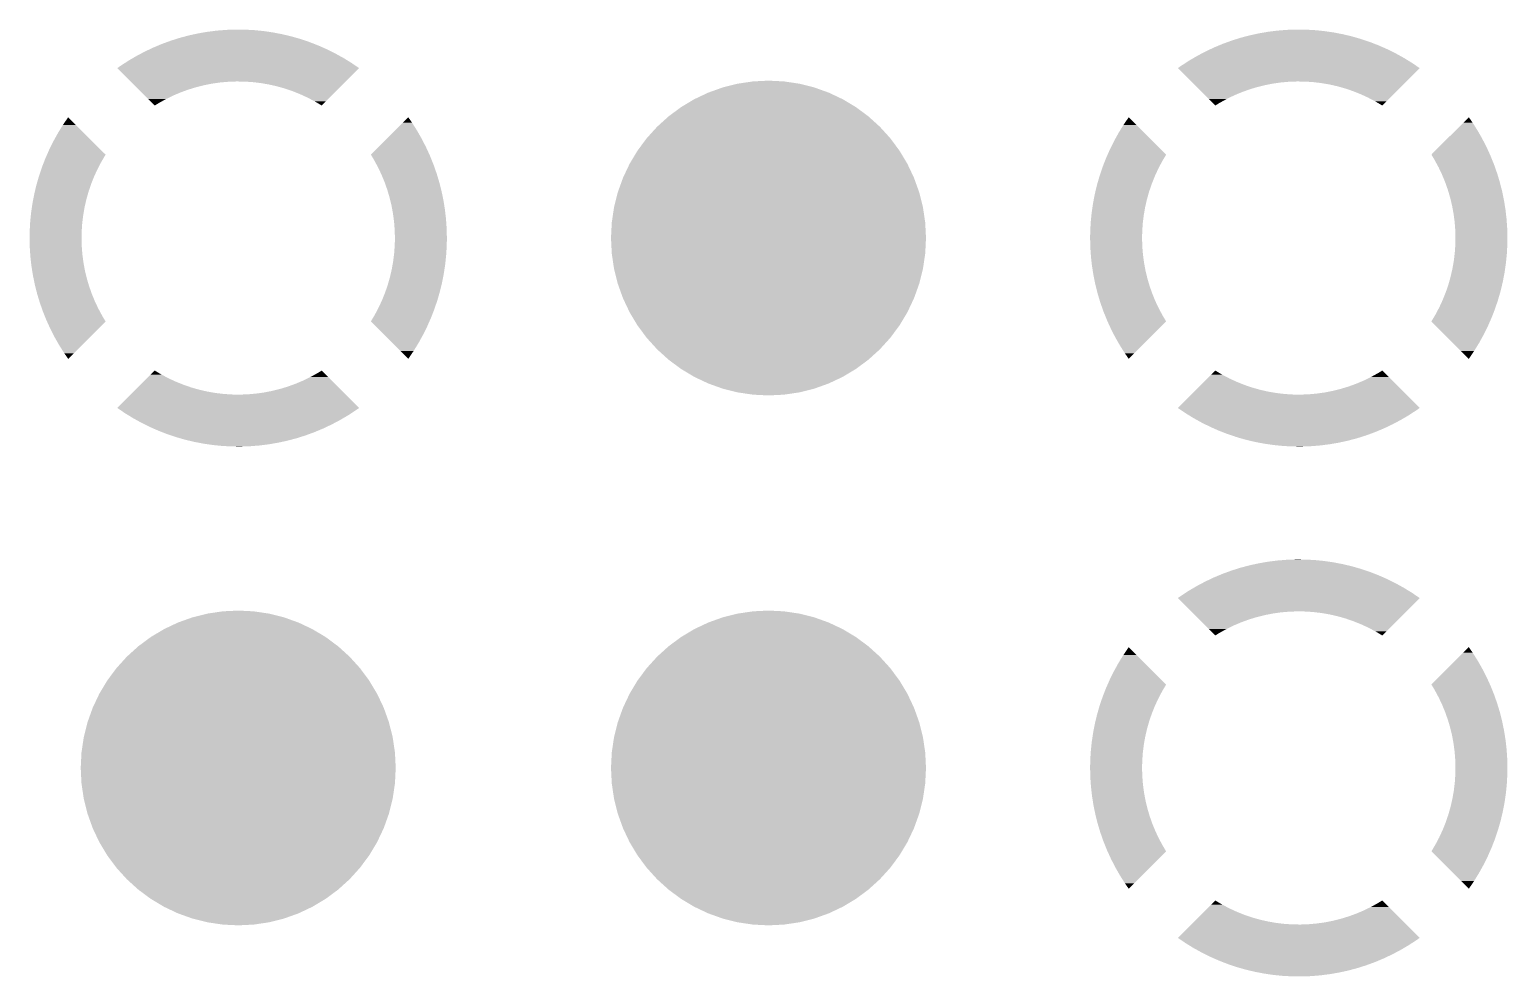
# Model space of a CAD drawing. Extents: x 295 to 953, y 10 to 290.
# Drawn here: x 513.06 to 520.14, y 150.61 to 155.15 of the extents above; entities that cross this region are included whole.
import ezdxf

# ---------------------------------------------------------------- set-up
doc = ezdxf.new("R2010")
doc.units = 0
doc.header["$LTSCALE"] = 5
doc.header["$MEASUREMENT"] = 0
doc.layers.get('0').update_dxf_attribs({"linetype": 'CONTINUOUS', "lineweight": 25})

msp = doc.modelspace()

# ---------------------------------------------------------------- linework, layer by layer
at = {"const_width": 0.7544}
for points in [[(516.2225, 154.1533, 1), (516.9769, 154.1533, 1)], [(513.6825, 151.6133, 1), (514.4369, 151.6133, 1)], [(516.2225, 151.6133, 1), (516.9769, 151.6133, 1)]]:
    msp.add_lwpolyline(points, format="xyb", close=True, dxfattribs=at)
for points in [[(513.737, 155.0993), (513.7627, 155.1074), (514.3816, 155.0993), (514.3575, 155.1074)], [(513.7627, 155.1074), (513.78, 155.1129), (514.3575, 155.1074), (514.3385, 155.1129)], [(513.78, 155.1129), (513.8062, 155.1199), (514.3385, 155.1129), (514.3142, 155.1199)], [(513.8062, 155.1199), (513.8235, 155.1245), (514.3142, 155.1199), (514.2948, 155.1245)], [(513.8235, 155.1245), (513.8502, 155.1303), (514.2948, 155.1245), (514.2703, 155.1303)], [(513.8502, 155.1303), (513.8675, 155.1341), (514.2703, 155.1303), (514.2505, 155.1341)], [(513.8675, 155.1341), (513.8947, 155.1388), (514.2505, 155.1341), (514.2261, 155.1388)], [(513.8947, 155.1388), (513.9119, 155.1418), (514.2261, 155.1388), (514.2057, 155.1418)], [(513.9119, 155.1418), (513.9399, 155.1453), (514.2057, 155.1418), (514.1815, 155.1453)], [(513.9399, 155.1453), (513.9567, 155.1475), (514.1815, 155.1453), (514.1603, 155.1475)], [(513.9567, 155.1475), (513.9858, 155.1498), (514.1603, 155.1475), (514.1367, 155.1498)], [(513.9858, 155.1498), (514.0016, 155.1511), (514.1367, 155.1498), (514.1133, 155.1511)], [(514.0016, 155.1511), (514.0347, 155.1523), (514.1133, 155.1511), (514.0917, 155.1523)], [(514.0347, 155.1523), (514.0466, 155.1527), (514.0917, 155.1523), (514.0466, 155.1527)], [(518.817, 155.0993), (518.8427, 155.1074), (519.4616, 155.0993), (519.4375, 155.1074)], [(518.8427, 155.1074), (518.86, 155.1129), (519.4375, 155.1074), (519.4185, 155.1129)], [(518.86, 155.1129), (518.8862, 155.1199), (519.4185, 155.1129), (519.3942, 155.1199)], [(518.8862, 155.1199), (518.9035, 155.1245), (519.3942, 155.1199), (519.3748, 155.1245)], [(518.9035, 155.1245), (518.9302, 155.1303), (519.3748, 155.1245), (519.3503, 155.1303)], [(518.9302, 155.1303), (518.9475, 155.1341), (519.3503, 155.1303), (519.3305, 155.1341)], [(518.9475, 155.1341), (518.9747, 155.1388), (519.3305, 155.1341), (519.3061, 155.1388)], [(518.9747, 155.1388), (518.9919, 155.1418), (519.3061, 155.1388), (519.2857, 155.1418)], [(518.9919, 155.1418), (519.0199, 155.1453), (519.2857, 155.1418), (519.2615, 155.1453)], [(519.0199, 155.1453), (519.0367, 155.1475), (519.2615, 155.1453), (519.2403, 155.1475)], [(519.0367, 155.1475), (519.0658, 155.1498), (519.2403, 155.1475), (519.2167, 155.1498)], [(519.0658, 155.1498), (519.0816, 155.1511), (519.2167, 155.1498), (519.1933, 155.1511)], [(519.0816, 155.1511), (519.1147, 155.1523), (519.1933, 155.1511), (519.1717, 155.1523)], [(519.1147, 155.1523), (519.1266, 155.1527), (519.1717, 155.1523), (519.1266, 155.1527)], [(513.5726, 155.026), (513.5961, 155.0385), (514.5463, 155.026), (514.5238, 155.0385)], [(513.5961, 155.0385), (513.6124, 155.0471), (514.5238, 155.0385), (514.5064, 155.0471)], [(513.6124, 155.0471), (513.6365, 155.0585), (514.5064, 155.0471), (514.4834, 155.0585)], [(513.6365, 155.0585), (513.6531, 155.0664), (514.4834, 155.0585), (514.4656, 155.0664)], [(513.6531, 155.0664), (513.6778, 155.0767), (514.4656, 155.0664), (514.4422, 155.0767)], [(513.6778, 155.0767), (513.6947, 155.0838), (514.4422, 155.0767), (514.424, 155.0838)], [(513.6947, 155.0838), (513.7199, 155.093), (514.424, 155.0838), (514.4002, 155.093)], [(513.7199, 155.093), (513.737, 155.0993), (514.4002, 155.093), (514.3816, 155.0993)], [(518.6526, 155.026), (518.6761, 155.0385), (519.6263, 155.026), (519.6038, 155.0385)], [(518.6761, 155.0385), (518.6924, 155.0471), (519.6038, 155.0385), (519.5864, 155.0471)], [(518.6924, 155.0471), (518.7165, 155.0585), (519.5864, 155.0471), (519.5634, 155.0585)], [(518.7165, 155.0585), (518.7331, 155.0664), (519.5634, 155.0585), (519.5456, 155.0664)], [(518.7331, 155.0664), (518.7578, 155.0767), (519.5456, 155.0664), (519.5222, 155.0767)], [(518.7578, 155.0767), (518.7747, 155.0838), (519.5222, 155.0767), (519.504, 155.0838)], [(518.7747, 155.0838), (518.7999, 155.093), (519.504, 155.0838), (519.4802, 155.093)], [(518.7999, 155.093), (518.817, 155.0993), (519.4802, 155.093), (519.4616, 155.0993)], [(513.4805, 154.9678), (513.4959, 154.9786), (514.6389, 154.9678), (514.623, 154.9786)], [(513.5445, 154.9038), (513.4805, 154.9678), (514.5749, 154.9038), (514.6389, 154.9678)], [(513.4959, 154.9786), (513.5182, 154.9931), (514.623, 154.9786), (514.6016, 154.9931)], [(513.5182, 154.9931), (513.5337, 155.0032), (514.6016, 154.9931), (514.5852, 155.0032)], [(513.5337, 155.0032), (513.5566, 155.0167), (514.5852, 155.0032), (514.5632, 155.0167)], [(513.5566, 155.0167), (513.5726, 155.026), (514.5632, 155.0167), (514.5463, 155.026)], [(518.5605, 154.9678), (518.5759, 154.9786), (519.7189, 154.9678), (519.703, 154.9786)], [(518.6245, 154.9038), (518.5605, 154.9678), (519.6549, 154.9038), (519.7189, 154.9678)], [(518.5759, 154.9786), (518.5982, 154.9931), (519.703, 154.9786), (519.6816, 154.9931)], [(518.5982, 154.9931), (518.6137, 155.0032), (519.6816, 154.9931), (519.6652, 155.0032)], [(518.6137, 155.0032), (518.6366, 155.0167), (519.6652, 155.0032), (519.6432, 155.0167)], [(518.6366, 155.0167), (518.6526, 155.026), (519.6432, 155.0167), (519.6263, 155.026)], [(513.5459, 154.9024), (513.5445, 154.9038), (514.0128, 154.9024), (514.0518, 154.9038)], [(513.5493, 154.899), (513.5459, 154.9024), (513.9739, 154.899), (514.0128, 154.9024)], [(513.5548, 154.8935), (513.5493, 154.899), (513.9352, 154.8935), (513.9739, 154.899)], [(513.5623, 154.886), (513.5548, 154.8935), (513.8969, 154.886), (513.9352, 154.8935)], [(514.0909, 154.9032), (514.0518, 154.9038), (514.5743, 154.9032), (514.5749, 154.9038)], [(514.1298, 154.9006), (514.0909, 154.9032), (514.5717, 154.9006), (514.5743, 154.9032)], [(514.1686, 154.8959), (514.1298, 154.9006), (514.567, 154.8959), (514.5717, 154.9006)], [(514.2071, 154.8893), (514.1686, 154.8959), (514.5604, 154.8893), (514.567, 154.8959)], [(514.2452, 154.8806), (514.2071, 154.8893), (514.5517, 154.8806), (514.5604, 154.8893)], [(518.6259, 154.9024), (518.6245, 154.9038), (519.0928, 154.9024), (519.1318, 154.9038)], [(518.6293, 154.899), (518.6259, 154.9024), (519.0539, 154.899), (519.0928, 154.9024)], [(518.6348, 154.8935), (518.6293, 154.899), (519.0152, 154.8935), (519.0539, 154.899)], [(518.6423, 154.886), (518.6348, 154.8935), (518.9769, 154.886), (519.0152, 154.8935)], [(519.1709, 154.9032), (519.1318, 154.9038), (519.6543, 154.9032), (519.6549, 154.9038)], [(519.2098, 154.9006), (519.1709, 154.9032), (519.6517, 154.9006), (519.6543, 154.9032)], [(519.2486, 154.8959), (519.2098, 154.9006), (519.647, 154.8959), (519.6517, 154.9006)], [(519.2871, 154.8893), (519.2486, 154.8959), (519.6404, 154.8893), (519.647, 154.8959)], [(519.3252, 154.8806), (519.2871, 154.8893), (519.6317, 154.8806), (519.6404, 154.8893)], [(513.5717, 154.8765), (513.5623, 154.886), (513.859, 154.8765), (513.8969, 154.886)], [(513.5831, 154.8651), (513.5717, 154.8765), (513.8217, 154.8651), (513.859, 154.8765)], [(513.5965, 154.8518), (513.5831, 154.8651), (513.785, 154.8518), (513.8217, 154.8651)], [(513.6117, 154.8366), (513.5965, 154.8518), (513.749, 154.8366), (513.785, 154.8518)], [(513.6288, 154.8195), (513.6117, 154.8366), (513.7139, 154.8195), (513.749, 154.8366)], [(513.6477, 154.8006), (513.6288, 154.8195), (513.6797, 154.8006), (513.7139, 154.8195)], [(514.2827, 154.87), (514.2452, 154.8806), (514.5411, 154.87), (514.5517, 154.8806)], [(514.3197, 154.8574), (514.2827, 154.87), (514.5285, 154.8574), (514.5411, 154.87)], [(514.356, 154.8429), (514.3197, 154.8574), (514.514, 154.8429), (514.5285, 154.8574)], [(514.3914, 154.8266), (514.356, 154.8429), (514.4977, 154.8266), (514.514, 154.8429)], [(514.426, 154.8084), (514.3914, 154.8266), (514.4795, 154.8084), (514.4977, 154.8266)], [(518.6517, 154.8765), (518.6423, 154.886), (518.939, 154.8765), (518.9769, 154.886)], [(518.6631, 154.8651), (518.6517, 154.8765), (518.9017, 154.8651), (518.939, 154.8765)], [(518.6765, 154.8518), (518.6631, 154.8651), (518.865, 154.8518), (518.9017, 154.8651)], [(518.6917, 154.8366), (518.6765, 154.8518), (518.829, 154.8366), (518.865, 154.8518)], [(518.7088, 154.8195), (518.6917, 154.8366), (518.7939, 154.8195), (518.829, 154.8366)], [(518.7277, 154.8006), (518.7088, 154.8195), (518.7597, 154.8006), (518.7939, 154.8195)], [(519.3627, 154.87), (519.3252, 154.8806), (519.6211, 154.87), (519.6317, 154.8806)], [(519.3997, 154.8574), (519.3627, 154.87), (519.6085, 154.8574), (519.6211, 154.87)], [(519.436, 154.8429), (519.3997, 154.8574), (519.594, 154.8429), (519.6085, 154.8574)], [(519.4714, 154.8266), (519.436, 154.8429), (519.5777, 154.8266), (519.594, 154.8429)], [(519.506, 154.8084), (519.4714, 154.8266), (519.5595, 154.8084), (519.5777, 154.8266)], [(513.6598, 154.7885), (513.6477, 154.8006), (513.6598, 154.7885), (513.6797, 154.8006)], [(514.4596, 154.7885), (514.426, 154.8084), (514.4596, 154.7885), (514.4795, 154.8084)], [(518.7398, 154.7885), (518.7277, 154.8006), (518.7398, 154.7885), (518.7597, 154.8006)], [(519.5396, 154.7885), (519.506, 154.8084), (519.5396, 154.7885), (519.5595, 154.8084)], [(513.1963, 154.6568), (513.2199, 154.6952), (513.3209, 154.6568), (513.2825, 154.6952)], [(513.2199, 154.6952), (513.2452, 154.7325), (513.2825, 154.6952), (513.2452, 154.7325)], [(514.8098, 154.6681), (514.8479, 154.7062), (514.9164, 154.6681), (514.8923, 154.7062)], [(514.8479, 154.7062), (514.8742, 154.7325), (514.8923, 154.7062), (514.8742, 154.7325)], [(518.2763, 154.6568), (518.2999, 154.6952), (518.4009, 154.6568), (518.3625, 154.6952)], [(518.2999, 154.6952), (518.3252, 154.7325), (518.3625, 154.6952), (518.3252, 154.7325)], [(519.8898, 154.6681), (519.9279, 154.7062), (519.9964, 154.6681), (519.9723, 154.7062)], [(519.9279, 154.7062), (519.9542, 154.7325), (519.9723, 154.7062), (519.9542, 154.7325)], [(513.1545, 154.577), (513.1745, 154.6174), (513.4007, 154.577), (513.3603, 154.6174)], [(513.1745, 154.6174), (513.1963, 154.6568), (513.3603, 154.6174), (513.3209, 154.6568)], [(514.7305, 154.5889), (514.7706, 154.629), (514.9593, 154.5889), (514.9387, 154.629)], [(514.7706, 154.629), (514.8098, 154.6681), (514.9387, 154.629), (514.9164, 154.6681)], [(518.2345, 154.577), (518.2545, 154.6174), (518.4807, 154.577), (518.4403, 154.6174)], [(518.2545, 154.6174), (518.2763, 154.6568), (518.4403, 154.6174), (518.4009, 154.6568)], [(519.8105, 154.5889), (519.8506, 154.629), (520.0393, 154.5889), (520.0187, 154.629)], [(519.8506, 154.629), (519.8898, 154.6681), (520.0187, 154.629), (519.9964, 154.6681)], [(513.13, 154.5196), (513.1363, 154.5358), (513.4046, 154.5196), (513.4142, 154.5358)], [(513.1363, 154.5358), (513.144, 154.5532), (513.4142, 154.5358), (513.4245, 154.5532)], [(513.144, 154.5532), (513.1545, 154.577), (513.4245, 154.5532), (513.4007, 154.577)], [(514.6949, 154.5532), (514.7305, 154.5889), (514.9756, 154.5532), (514.9593, 154.5889)], [(514.6981, 154.5479), (514.6949, 154.5532), (514.978, 154.5479), (514.9756, 154.5532)], [(514.7109, 154.5265), (514.6981, 154.5479), (514.9866, 154.5265), (514.978, 154.5479)], [(518.21, 154.5196), (518.2163, 154.5358), (518.4846, 154.5196), (518.4942, 154.5358)], [(518.2163, 154.5358), (518.224, 154.5532), (518.4942, 154.5358), (518.5045, 154.5532)], [(518.224, 154.5532), (518.2345, 154.577), (518.5045, 154.5532), (518.4807, 154.577)], [(519.7749, 154.5532), (519.8105, 154.5889), (520.0556, 154.5532), (520.0393, 154.5889)], [(519.7781, 154.5479), (519.7749, 154.5532), (520.058, 154.5479), (520.0556, 154.5532)], [(519.7909, 154.5265), (519.7781, 154.5479), (520.0666, 154.5265), (520.058, 154.5479)], [(513.1056, 154.4511), (513.117, 154.485), (513.3708, 154.4511), (513.3864, 154.485)], [(513.117, 154.485), (513.12, 154.4938), (513.3864, 154.485), (513.391, 154.4938)], [(513.12, 154.4938), (513.13, 154.5196), (513.391, 154.4938), (513.4046, 154.5196)], [(514.7219, 154.5061), (514.7109, 154.5265), (514.9949, 154.5061), (514.9866, 154.5265)], [(514.7295, 154.4921), (514.7219, 154.5061), (514.9998, 154.4921), (514.9949, 154.5061)], [(514.743, 154.4636), (514.7295, 154.4921), (515.0098, 154.4636), (514.9998, 154.4921)], [(514.7462, 154.4568), (514.743, 154.4636), (515.0119, 154.4568), (515.0098, 154.4636)], [(518.1856, 154.4511), (518.197, 154.485), (518.4508, 154.4511), (518.4664, 154.485)], [(518.197, 154.485), (518.2, 154.4938), (518.4664, 154.485), (518.471, 154.4938)], [(518.2, 154.4938), (518.21, 154.5196), (518.471, 154.4938), (518.4846, 154.5196)], [(519.8019, 154.5061), (519.7909, 154.5265), (520.0749, 154.5061), (520.0666, 154.5265)], [(519.8095, 154.4921), (519.8019, 154.5061), (520.0798, 154.4921), (520.0749, 154.5061)], [(519.823, 154.4636), (519.8095, 154.4921), (520.0898, 154.4636), (520.0798, 154.4921)], [(519.8262, 154.4568), (519.823, 154.4636), (520.0919, 154.4568), (520.0898, 154.4636)], [(513.0856, 154.3763), (513.0931, 154.4078), (513.343, 154.3763), (513.3537, 154.4078)], [(513.0931, 154.4078), (513.0947, 154.4133), (513.3537, 154.4078), (513.3556, 154.4133)], [(513.0947, 154.4133), (513.1052, 154.4496), (513.3556, 154.4133), (513.3701, 154.4496)], [(513.1052, 154.4496), (513.1056, 154.4511), (513.3701, 154.4496), (513.3708, 154.4511)], [(514.761, 154.4207), (514.7462, 154.4568), (515.0228, 154.4207), (515.0119, 154.4568)], [(514.7611, 154.4204), (514.761, 154.4207), (515.0228, 154.4204), (515.0228, 154.4207)], [(514.774, 154.3838), (514.7611, 154.4204), (515.0321, 154.3838), (515.0228, 154.4204)], [(518.1656, 154.3763), (518.1731, 154.4078), (518.423, 154.3763), (518.4337, 154.4078)], [(518.1731, 154.4078), (518.1747, 154.4133), (518.4337, 154.4078), (518.4356, 154.4133)], [(518.1747, 154.4133), (518.1852, 154.4496), (518.4356, 154.4133), (518.4501, 154.4496)], [(518.1852, 154.4496), (518.1856, 154.4511), (518.4501, 154.4496), (518.4508, 154.4511)], [(519.841, 154.4207), (519.8262, 154.4568), (520.1028, 154.4207), (520.0919, 154.4568)], [(519.8411, 154.4204), (519.841, 154.4207), (520.1028, 154.4204), (520.1028, 154.4207)], [(519.854, 154.3838), (519.8411, 154.4204), (520.1121, 154.3838), (520.1028, 154.4204)], [(513.0742, 154.3197), (513.0778, 154.3388), (513.3281, 154.3197), (513.3324, 154.3388)], [(513.0778, 154.3388), (513.0827, 154.364), (513.3324, 154.3388), (513.3395, 154.364)], [(513.0827, 154.364), (513.0856, 154.3763), (513.3395, 154.364), (513.343, 154.3763)], [(514.7761, 154.3767), (514.774, 154.3838), (515.0339, 154.3767), (515.0321, 154.3838)], [(514.785, 154.3464), (514.7761, 154.3767), (515.0401, 154.3464), (515.0339, 154.3767)], [(514.7883, 154.3326), (514.785, 154.3464), (515.043, 154.3326), (515.0401, 154.3464)], [(514.7941, 154.3084), (514.7883, 154.3326), (515.0468, 154.3084), (515.043, 154.3326)], [(518.1542, 154.3197), (518.1578, 154.3388), (518.4081, 154.3197), (518.4124, 154.3388)], [(518.1578, 154.3388), (518.1627, 154.364), (518.4124, 154.3388), (518.4195, 154.364)], [(518.1627, 154.364), (518.1656, 154.3763), (518.4195, 154.364), (518.423, 154.3763)], [(519.8561, 154.3767), (519.854, 154.3838), (520.1139, 154.3767), (520.1121, 154.3838)], [(519.865, 154.3464), (519.8561, 154.3767), (520.1201, 154.3464), (520.1139, 154.3767)], [(519.8683, 154.3326), (519.865, 154.3464), (520.123, 154.3326), (520.1201, 154.3464)], [(519.8741, 154.3084), (519.8683, 154.3326), (520.1268, 154.3084), (520.123, 154.3326)], [(513.0632, 154.2303), (513.0664, 154.2622), (513.3132, 154.2303), (513.3171, 154.2622)], [(513.0664, 154.2622), (513.0677, 154.2751), (513.3171, 154.2622), (513.3193, 154.2751)], [(513.0677, 154.2751), (513.0714, 154.3007), (513.3193, 154.2751), (513.3237, 154.3007)], [(513.0714, 154.3007), (513.0742, 154.3197), (513.3237, 154.3007), (513.3281, 154.3197)], [(514.7978, 154.2881), (514.7941, 154.3084), (515.0501, 154.2881), (515.0468, 154.3084)], [(514.8011, 154.27), (514.7978, 154.2881), (515.0521, 154.27), (515.0501, 154.2881)], [(514.8046, 154.2433), (514.8011, 154.27), (515.0551, 154.2433), (515.0521, 154.27)], [(518.1432, 154.2303), (518.1464, 154.2622), (518.3932, 154.2303), (518.3971, 154.2622)], [(518.1464, 154.2622), (518.1477, 154.2751), (518.3971, 154.2622), (518.3993, 154.2751)], [(518.1477, 154.2751), (518.1514, 154.3007), (518.3993, 154.2751), (518.4037, 154.3007)], [(518.1514, 154.3007), (518.1542, 154.3197), (518.4037, 154.3007), (518.4081, 154.3197)], [(519.8778, 154.2881), (519.8741, 154.3084), (520.1301, 154.2881), (520.1268, 154.3084)], [(519.8811, 154.27), (519.8778, 154.2881), (520.1321, 154.27), (520.1301, 154.2881)], [(519.8846, 154.2433), (519.8811, 154.27), (520.1351, 154.2433), (520.1321, 154.27)], [(513.0602, 154.1533), (513.0607, 154.1845), (513.3091, 154.1533), (513.3098, 154.1845)], [(513.0607, 154.1853), (513.0628, 154.2234), (513.3098, 154.1853), (513.3124, 154.2234)], [(513.0607, 154.1845), (513.0607, 154.1853), (513.3098, 154.1845), (513.3098, 154.1853)], [(513.0628, 154.2234), (513.0632, 154.2303), (513.3124, 154.2234), (513.3132, 154.2303)], [(514.8062, 154.2313), (514.8046, 154.2433), (515.0559, 154.2313), (515.0551, 154.2433)], [(514.8088, 154.1984), (514.8062, 154.2313), (515.0582, 154.1984), (515.0559, 154.2313)], [(514.8092, 154.1923), (514.8088, 154.1984), (515.0583, 154.1923), (515.0582, 154.1984)], [(514.8103, 154.1533), (514.8092, 154.1923), (515.0592, 154.1533), (515.0583, 154.1923)], [(518.1402, 154.1533), (518.1407, 154.1845), (518.3891, 154.1533), (518.3898, 154.1845)], [(518.1407, 154.1853), (518.1428, 154.2234), (518.3898, 154.1853), (518.3924, 154.2234)], [(518.1407, 154.1845), (518.1407, 154.1853), (518.3898, 154.1845), (518.3898, 154.1853)], [(518.1428, 154.2234), (518.1432, 154.2303), (518.3924, 154.2234), (518.3932, 154.2303)], [(519.8862, 154.2313), (519.8846, 154.2433), (520.1359, 154.2313), (520.1351, 154.2433)], [(519.8888, 154.1984), (519.8862, 154.2313), (520.1382, 154.1984), (520.1359, 154.2313)], [(519.8892, 154.1923), (519.8888, 154.1984), (520.1383, 154.1923), (520.1382, 154.1984)], [(519.8903, 154.1533), (519.8892, 154.1923), (520.1392, 154.1533), (520.1383, 154.1923)], [(513.0611, 154.1143), (513.0602, 154.1533), (513.3101, 154.1143), (513.3091, 154.1533)], [(513.0612, 154.1083), (513.0611, 154.1143), (513.3106, 154.1083), (513.3101, 154.1143)], [(514.807, 154.0832), (514.8096, 154.1213), (515.0566, 154.0832), (515.0587, 154.1213)], [(514.8096, 154.1221), (514.8103, 154.1533), (515.0587, 154.1221), (515.0592, 154.1533)], [(514.8096, 154.1213), (514.8096, 154.1221), (515.0587, 154.1213), (515.0587, 154.1221)], [(518.1411, 154.1143), (518.1402, 154.1533), (518.3901, 154.1143), (518.3891, 154.1533)], [(518.1412, 154.1083), (518.1411, 154.1143), (518.3906, 154.1083), (518.3901, 154.1143)], [(519.887, 154.0832), (519.8896, 154.1213), (520.1366, 154.0832), (520.1387, 154.1213)], [(519.8896, 154.1221), (519.8903, 154.1533), (520.1387, 154.1221), (520.1392, 154.1533)], [(519.8896, 154.1213), (519.8896, 154.1221), (520.1387, 154.1213), (520.1387, 154.1221)], [(513.0635, 154.0753), (513.0612, 154.1083), (513.3132, 154.0753), (513.3106, 154.1083)], [(513.0643, 154.0633), (513.0635, 154.0753), (513.3148, 154.0633), (513.3132, 154.0753)], [(513.0673, 154.0366), (513.0643, 154.0633), (513.3183, 154.0366), (513.3148, 154.0633)], [(514.8001, 154.0315), (514.8023, 154.0444), (515.0517, 154.0315), (515.053, 154.0444)], [(514.8023, 154.0444), (514.8062, 154.0763), (515.053, 154.0444), (515.0562, 154.0763)], [(514.8062, 154.0763), (514.807, 154.0832), (515.0562, 154.0763), (515.0566, 154.0832)], [(518.1435, 154.0753), (518.1412, 154.1083), (518.3932, 154.0753), (518.3906, 154.1083)], [(518.1443, 154.0633), (518.1435, 154.0753), (518.3948, 154.0633), (518.3932, 154.0753)], [(518.1473, 154.0366), (518.1443, 154.0633), (518.3983, 154.0366), (518.3948, 154.0633)], [(519.8801, 154.0315), (519.8823, 154.0444), (520.1317, 154.0315), (520.133, 154.0444)], [(519.8823, 154.0444), (519.8862, 154.0763), (520.133, 154.0444), (520.1362, 154.0763)], [(519.8862, 154.0763), (519.887, 154.0832), (520.1362, 154.0763), (520.1366, 154.0832)], [(513.0693, 154.0185), (513.0673, 154.0366), (513.3216, 154.0185), (513.3183, 154.0366)], [(513.0726, 153.9982), (513.0693, 154.0185), (513.3253, 153.9982), (513.3216, 154.0185)], [(513.0764, 153.974), (513.0726, 153.9982), (513.3311, 153.974), (513.3253, 153.9982)], [(513.0793, 153.9602), (513.0764, 153.974), (513.3344, 153.9602), (513.3311, 153.974)], [(514.7799, 153.9426), (514.787, 153.9678), (515.0367, 153.9426), (515.0416, 153.9678)], [(514.787, 153.9678), (514.7913, 153.9869), (515.0416, 153.9678), (515.0452, 153.9869)], [(514.7913, 153.9869), (514.7956, 154.0059), (515.0452, 153.9869), (515.048, 154.0059)], [(514.7956, 154.0059), (514.8001, 154.0315), (515.048, 154.0059), (515.0517, 154.0315)], [(518.1493, 154.0185), (518.1473, 154.0366), (518.4016, 154.0185), (518.3983, 154.0366)], [(518.1526, 153.9982), (518.1493, 154.0185), (518.4053, 153.9982), (518.4016, 154.0185)], [(518.1564, 153.974), (518.1526, 153.9982), (518.4111, 153.974), (518.4053, 153.9982)], [(518.1593, 153.9602), (518.1564, 153.974), (518.4144, 153.9602), (518.4111, 153.974)], [(519.8599, 153.9426), (519.867, 153.9678), (520.1167, 153.9426), (520.1216, 153.9678)], [(519.867, 153.9678), (519.8713, 153.9869), (520.1216, 153.9678), (520.1252, 153.9869)], [(519.8713, 153.9869), (519.8756, 154.0059), (520.1252, 153.9869), (520.128, 154.0059)], [(519.8756, 154.0059), (519.8801, 154.0315), (520.128, 154.0059), (520.1317, 154.0315)], [(513.0855, 153.9299), (513.0793, 153.9602), (513.3433, 153.9299), (513.3344, 153.9602)], [(513.0873, 153.9228), (513.0855, 153.9299), (513.3454, 153.9228), (513.3433, 153.9299)], [(513.0966, 153.8862), (513.0873, 153.9228), (513.3583, 153.8862), (513.3454, 153.9228)], [(514.7638, 153.8933), (514.7657, 153.8988), (515.0247, 153.8933), (515.0262, 153.8988)], [(514.7657, 153.8988), (514.7764, 153.9303), (515.0262, 153.8988), (515.0338, 153.9303)], [(514.7764, 153.9303), (514.7799, 153.9426), (515.0338, 153.9303), (515.0367, 153.9426)], [(518.1655, 153.9299), (518.1593, 153.9602), (518.4233, 153.9299), (518.4144, 153.9602)], [(518.1673, 153.9228), (518.1655, 153.9299), (518.4254, 153.9228), (518.4233, 153.9299)], [(518.1766, 153.8862), (518.1673, 153.9228), (518.4383, 153.8862), (518.4254, 153.9228)], [(519.8438, 153.8933), (519.8457, 153.8988), (520.1047, 153.8933), (520.1062, 153.8988)], [(519.8457, 153.8988), (519.8564, 153.9303), (520.1062, 153.8988), (520.1138, 153.9303)], [(519.8564, 153.9303), (519.8599, 153.9426), (520.1138, 153.9303), (520.1167, 153.9426)], [(513.0966, 153.8859), (513.0966, 153.8862), (513.3584, 153.8859), (513.3583, 153.8862)], [(513.1075, 153.8498), (513.0966, 153.8859), (513.3732, 153.8498), (513.3584, 153.8859)], [(513.1096, 153.843), (513.1075, 153.8498), (513.3764, 153.843), (513.3732, 153.8498)], [(513.1196, 153.8145), (513.1096, 153.843), (513.3899, 153.8145), (513.3764, 153.843)], [(514.733, 153.8216), (514.7486, 153.8555), (515.0023, 153.8216), (515.0138, 153.8555)], [(514.7486, 153.8555), (514.7493, 153.857), (515.0138, 153.8555), (515.0142, 153.857)], [(514.7493, 153.857), (514.7638, 153.8933), (515.0142, 153.857), (515.0247, 153.8933)], [(518.1766, 153.8859), (518.1766, 153.8862), (518.4384, 153.8859), (518.4383, 153.8862)], [(518.1875, 153.8498), (518.1766, 153.8859), (518.4532, 153.8498), (518.4384, 153.8859)], [(518.1896, 153.843), (518.1875, 153.8498), (518.4564, 153.843), (518.4532, 153.8498)], [(518.1996, 153.8145), (518.1896, 153.843), (518.4699, 153.8145), (518.4564, 153.843)], [(519.813, 153.8216), (519.8286, 153.8555), (520.0823, 153.8216), (520.0938, 153.8555)], [(519.8286, 153.8555), (519.8293, 153.857), (520.0938, 153.8555), (520.0942, 153.857)], [(519.8293, 153.857), (519.8438, 153.8933), (520.0942, 153.857), (520.1047, 153.8933)], [(513.1245, 153.8005), (513.1196, 153.8145), (513.3975, 153.8005), (513.3899, 153.8145)], [(513.1328, 153.7801), (513.1245, 153.8005), (513.4085, 153.7801), (513.3975, 153.8005)], [(513.1414, 153.7587), (513.1328, 153.7801), (513.4213, 153.7587), (513.4085, 153.7801)], [(513.1438, 153.7534), (513.1414, 153.7587), (513.4245, 153.7534), (513.4213, 153.7587)], [(514.6949, 153.7534), (514.7052, 153.7708), (514.9754, 153.7534), (514.9831, 153.7708)], [(514.7052, 153.7708), (514.7148, 153.787), (514.9831, 153.7708), (514.9894, 153.787)], [(514.7148, 153.787), (514.7284, 153.8128), (514.9894, 153.787), (514.9994, 153.8128)], [(514.7284, 153.8128), (514.733, 153.8216), (514.9994, 153.8128), (515.0023, 153.8216)], [(518.2045, 153.8005), (518.1996, 153.8145), (518.4775, 153.8005), (518.4699, 153.8145)], [(518.2128, 153.7801), (518.2045, 153.8005), (518.4885, 153.7801), (518.4775, 153.8005)], [(518.2214, 153.7587), (518.2128, 153.7801), (518.5013, 153.7587), (518.4885, 153.7801)], [(518.2238, 153.7534), (518.2214, 153.7587), (518.5045, 153.7534), (518.5013, 153.7587)], [(519.7749, 153.7534), (519.7852, 153.7708), (520.0554, 153.7534), (520.0631, 153.7708)], [(519.7852, 153.7708), (519.7948, 153.787), (520.0631, 153.7708), (520.0694, 153.787)], [(519.7948, 153.787), (519.8084, 153.8128), (520.0694, 153.787), (520.0794, 153.8128)], [(519.8084, 153.8128), (519.813, 153.8216), (520.0794, 153.8128), (520.0823, 153.8216)], [(513.1601, 153.7177), (513.1438, 153.7534), (513.3889, 153.7177), (513.4245, 153.7534)], [(513.1806, 153.6776), (513.1601, 153.7177), (513.3488, 153.6776), (513.3889, 153.7177)], [(514.7187, 153.7296), (514.6949, 153.7534), (514.9649, 153.7296), (514.9754, 153.7534)], [(514.7591, 153.6892), (514.7187, 153.7296), (514.9449, 153.6892), (514.9649, 153.7296)], [(514.7985, 153.6498), (514.7591, 153.6892), (514.9231, 153.6498), (514.9449, 153.6892)], [(518.2401, 153.7177), (518.2238, 153.7534), (518.4689, 153.7177), (518.5045, 153.7534)], [(518.2606, 153.6776), (518.2401, 153.7177), (518.4288, 153.6776), (518.4689, 153.7177)], [(519.7987, 153.7296), (519.7749, 153.7534), (520.0449, 153.7296), (520.0554, 153.7534)], [(519.8391, 153.6892), (519.7987, 153.7296), (520.0249, 153.6892), (520.0449, 153.7296)], [(519.8785, 153.6498), (519.8391, 153.6892), (520.0031, 153.6498), (520.0249, 153.6892)], [(513.203, 153.6385), (513.1806, 153.6776), (513.3096, 153.6385), (513.3488, 153.6776)], [(513.2271, 153.6004), (513.203, 153.6385), (513.2715, 153.6004), (513.3096, 153.6385)], [(514.8369, 153.6114), (514.7985, 153.6498), (514.8995, 153.6114), (514.9231, 153.6498)], [(518.283, 153.6385), (518.2606, 153.6776), (518.3896, 153.6385), (518.4288, 153.6776)], [(518.3071, 153.6004), (518.283, 153.6385), (518.3515, 153.6004), (518.3896, 153.6385)], [(519.9169, 153.6114), (519.8785, 153.6498), (519.9795, 153.6114), (520.0031, 153.6498)], [(513.2452, 153.5741), (513.2271, 153.6004), (513.2452, 153.5741), (513.2715, 153.6004)], [(514.8742, 153.5741), (514.8369, 153.6114), (514.8742, 153.5741), (514.8995, 153.6114)], [(518.3252, 153.5741), (518.3071, 153.6004), (518.3252, 153.5741), (518.3515, 153.6004)], [(519.9542, 153.5741), (519.9169, 153.6114), (519.9542, 153.5741), (519.9795, 153.6114)], [(513.6054, 153.4637), (513.6217, 153.48), (513.7634, 153.4637), (513.7279, 153.48)], [(513.6217, 153.48), (513.6399, 153.4982), (513.7279, 153.48), (513.6934, 153.4982)], [(513.6399, 153.4982), (513.6598, 153.5181), (513.6934, 153.4982), (513.6598, 153.5181)], [(514.3704, 153.47), (514.4055, 153.4871), (514.5077, 153.47), (514.4906, 153.4871)], [(514.4055, 153.4871), (514.4397, 153.506), (514.4906, 153.4871), (514.4717, 153.506)], [(514.4397, 153.506), (514.4596, 153.5181), (514.4717, 153.506), (514.4596, 153.5181)], [(518.6854, 153.4637), (518.7017, 153.48), (518.8434, 153.4637), (518.8079, 153.48)], [(518.7017, 153.48), (518.7199, 153.4982), (518.8079, 153.48), (518.7734, 153.4982)], [(518.7199, 153.4982), (518.7398, 153.5181), (518.7734, 153.4982), (518.7398, 153.5181)], [(519.4504, 153.47), (519.4855, 153.4871), (519.5877, 153.47), (519.5706, 153.4871)], [(519.4855, 153.4871), (519.5197, 153.506), (519.5706, 153.4871), (519.5517, 153.506)], [(519.5197, 153.506), (519.5396, 153.5181), (519.5517, 153.506), (519.5396, 153.5181)], [(513.4804, 153.3388), (513.5444, 153.4028), (514.6389, 153.3388), (514.5749, 153.4028)], [(513.5444, 153.4028), (513.5451, 153.4034), (514.0676, 153.4028), (514.0285, 153.4034)], [(513.5451, 153.4034), (513.5477, 153.406), (514.0285, 153.4034), (513.9896, 153.406)], [(513.5477, 153.406), (513.5524, 153.4107), (513.9896, 153.406), (513.9508, 153.4107)], [(513.5524, 153.4107), (513.559, 153.4173), (513.9508, 153.4107), (513.9123, 153.4173)], [(513.559, 153.4173), (513.5677, 153.426), (513.9123, 153.4173), (513.8742, 153.426)], [(513.5677, 153.426), (513.5783, 153.4366), (513.8742, 153.426), (513.8367, 153.4366)], [(513.5783, 153.4366), (513.5909, 153.4492), (513.8367, 153.4366), (513.7997, 153.4492)], [(513.5909, 153.4492), (513.6054, 153.4637), (513.7997, 153.4492), (513.7634, 153.4637)], [(514.0676, 153.4028), (514.1066, 153.4042), (514.5749, 153.4028), (514.5735, 153.4042)], [(514.1066, 153.4042), (514.1455, 153.4077), (514.5735, 153.4042), (514.5701, 153.4077)], [(514.1455, 153.4077), (514.1841, 153.4131), (514.5701, 153.4077), (514.5646, 153.4131)], [(514.1841, 153.4131), (514.2225, 153.4206), (514.5646, 153.4131), (514.5571, 153.4206)], [(514.2225, 153.4206), (514.2604, 153.4301), (514.5571, 153.4206), (514.5477, 153.4301)], [(514.2604, 153.4301), (514.2977, 153.4415), (514.5477, 153.4301), (514.5362, 153.4415)], [(514.2977, 153.4415), (514.3344, 153.4548), (514.5362, 153.4415), (514.5229, 153.4548)], [(514.3344, 153.4548), (514.3704, 153.47), (514.5229, 153.4548), (514.5077, 153.47)], [(518.5604, 153.3388), (518.6244, 153.4028), (519.7189, 153.3388), (519.6549, 153.4028)], [(518.6244, 153.4028), (518.6251, 153.4034), (519.1476, 153.4028), (519.1085, 153.4034)], [(518.6251, 153.4034), (518.6277, 153.406), (519.1085, 153.4034), (519.0696, 153.406)], [(518.6277, 153.406), (518.6324, 153.4107), (519.0696, 153.406), (519.0308, 153.4107)], [(518.6324, 153.4107), (518.639, 153.4173), (519.0308, 153.4107), (518.9923, 153.4173)], [(518.639, 153.4173), (518.6477, 153.426), (518.9923, 153.4173), (518.9542, 153.426)], [(518.6477, 153.426), (518.6583, 153.4366), (518.9542, 153.426), (518.9167, 153.4366)], [(518.6583, 153.4366), (518.6709, 153.4492), (518.9167, 153.4366), (518.8797, 153.4492)], [(518.6709, 153.4492), (518.6854, 153.4637), (518.8797, 153.4492), (518.8434, 153.4637)], [(519.1476, 153.4028), (519.1866, 153.4042), (519.6549, 153.4028), (519.6535, 153.4042)], [(519.1866, 153.4042), (519.2255, 153.4077), (519.6535, 153.4042), (519.6501, 153.4077)], [(519.2255, 153.4077), (519.2641, 153.4131), (519.6501, 153.4077), (519.6446, 153.4131)], [(519.2641, 153.4131), (519.3025, 153.4206), (519.6446, 153.4131), (519.6371, 153.4206)], [(519.3025, 153.4206), (519.3404, 153.4301), (519.6371, 153.4206), (519.6277, 153.4301)], [(519.3404, 153.4301), (519.3777, 153.4415), (519.6277, 153.4301), (519.6162, 153.4415)], [(519.3777, 153.4415), (519.4144, 153.4548), (519.6162, 153.4415), (519.6029, 153.4548)], [(519.4144, 153.4548), (519.4504, 153.47), (519.6029, 153.4548), (519.5877, 153.47)], [(513.4964, 153.328), (513.4804, 153.3388), (514.6234, 153.328), (514.6389, 153.3388)], [(518.5764, 153.328), (518.5604, 153.3388), (519.7034, 153.328), (519.7189, 153.3388)], [(513.5178, 153.3135), (513.4964, 153.328), (514.6012, 153.3135), (514.6234, 153.328)], [(513.5342, 153.3034), (513.5178, 153.3135), (514.5857, 153.3034), (514.6012, 153.3135)], [(513.5562, 153.2899), (513.5342, 153.3034), (514.5627, 153.2899), (514.5857, 153.3034)], [(513.5731, 153.2806), (513.5562, 153.2899), (514.5468, 153.2806), (514.5627, 153.2899)], [(513.5956, 153.2681), (513.5731, 153.2806), (514.5233, 153.2681), (514.5468, 153.2806)], [(513.613, 153.2595), (513.5956, 153.2681), (514.507, 153.2595), (514.5233, 153.2681)], [(518.5978, 153.3135), (518.5764, 153.328), (519.6812, 153.3135), (519.7034, 153.328)], [(518.6142, 153.3034), (518.5978, 153.3135), (519.6657, 153.3034), (519.6812, 153.3135)], [(518.6362, 153.2899), (518.6142, 153.3034), (519.6427, 153.2899), (519.6657, 153.3034)], [(518.6531, 153.2806), (518.6362, 153.2899), (519.6268, 153.2806), (519.6427, 153.2899)], [(518.6756, 153.2681), (518.6531, 153.2806), (519.6033, 153.2681), (519.6268, 153.2806)], [(518.693, 153.2595), (518.6756, 153.2681), (519.587, 153.2595), (519.6033, 153.2681)], [(513.636, 153.2481), (513.613, 153.2595), (514.4829, 153.2481), (514.507, 153.2595)], [(513.6538, 153.2402), (513.636, 153.2481), (514.4663, 153.2402), (514.4829, 153.2481)], [(513.6772, 153.2299), (513.6538, 153.2402), (514.4416, 153.2299), (514.4663, 153.2402)], [(513.6954, 153.2228), (513.6772, 153.2299), (514.4247, 153.2228), (514.4416, 153.2299)], [(513.7192, 153.2136), (513.6954, 153.2228), (514.3995, 153.2136), (514.4247, 153.2228)], [(513.7378, 153.2073), (513.7192, 153.2136), (514.3824, 153.2073), (514.3995, 153.2136)], [(513.7619, 153.1992), (513.7378, 153.2073), (514.3567, 153.1992), (514.3824, 153.2073)], [(513.7809, 153.1937), (513.7619, 153.1992), (514.3394, 153.1937), (514.3567, 153.1992)], [(513.8052, 153.1868), (513.7809, 153.1937), (514.3132, 153.1868), (514.3394, 153.1937)], [(518.716, 153.2481), (518.693, 153.2595), (519.5629, 153.2481), (519.587, 153.2595)], [(518.7338, 153.2402), (518.716, 153.2481), (519.5463, 153.2402), (519.5629, 153.2481)], [(518.7572, 153.2299), (518.7338, 153.2402), (519.5216, 153.2299), (519.5463, 153.2402)], [(518.7754, 153.2228), (518.7572, 153.2299), (519.5047, 153.2228), (519.5216, 153.2299)], [(518.7992, 153.2136), (518.7754, 153.2228), (519.4795, 153.2136), (519.5047, 153.2228)], [(518.8178, 153.2073), (518.7992, 153.2136), (519.4624, 153.2073), (519.4795, 153.2136)], [(518.8419, 153.1992), (518.8178, 153.2073), (519.4367, 153.1992), (519.4624, 153.2073)], [(518.8609, 153.1937), (518.8419, 153.1992), (519.4194, 153.1937), (519.4367, 153.1992)], [(518.8852, 153.1868), (518.8609, 153.1937), (519.3932, 153.1868), (519.4194, 153.1937)], [(513.8246, 153.1821), (513.8052, 153.1868), (514.2959, 153.1821), (514.3132, 153.1868)], [(513.849, 153.1763), (513.8246, 153.1821), (514.2692, 153.1763), (514.2959, 153.1821)], [(513.8689, 153.1725), (513.849, 153.1763), (514.2518, 153.1725), (514.2692, 153.1763)], [(513.8933, 153.1678), (513.8689, 153.1725), (514.2246, 153.1678), (514.2518, 153.1725)], [(513.9137, 153.1648), (513.8933, 153.1678), (514.2074, 153.1648), (514.2246, 153.1678)], [(513.9379, 153.1613), (513.9137, 153.1648), (514.1795, 153.1613), (514.2074, 153.1648)], [(513.9591, 153.1591), (513.9379, 153.1613), (514.1627, 153.1591), (514.1795, 153.1613)], [(513.9827, 153.1568), (513.9591, 153.1591), (514.1336, 153.1568), (514.1627, 153.1591)], [(514.0061, 153.1555), (513.9827, 153.1568), (514.1178, 153.1555), (514.1336, 153.1568)], [(514.0277, 153.1543), (514.0061, 153.1555), (514.0847, 153.1543), (514.1178, 153.1555)], [(514.0728, 153.1539), (514.0277, 153.1543), (514.0728, 153.1539), (514.0847, 153.1543)], [(518.9046, 153.1821), (518.8852, 153.1868), (519.3759, 153.1821), (519.3932, 153.1868)], [(518.929, 153.1763), (518.9046, 153.1821), (519.3492, 153.1763), (519.3759, 153.1821)], [(518.9489, 153.1725), (518.929, 153.1763), (519.3318, 153.1725), (519.3492, 153.1763)], [(518.9733, 153.1678), (518.9489, 153.1725), (519.3046, 153.1678), (519.3318, 153.1725)], [(518.9937, 153.1648), (518.9733, 153.1678), (519.2874, 153.1648), (519.3046, 153.1678)], [(519.0179, 153.1613), (518.9937, 153.1648), (519.2595, 153.1613), (519.2874, 153.1648)], [(519.0391, 153.1591), (519.0179, 153.1613), (519.2427, 153.1591), (519.2595, 153.1613)], [(519.0627, 153.1568), (519.0391, 153.1591), (519.2136, 153.1568), (519.2427, 153.1591)], [(519.0861, 153.1555), (519.0627, 153.1568), (519.1978, 153.1555), (519.2136, 153.1568)], [(519.1077, 153.1543), (519.0861, 153.1555), (519.1647, 153.1543), (519.1978, 153.1555)], [(519.1528, 153.1539), (519.1077, 153.1543), (519.1528, 153.1539), (519.1647, 153.1543)], [(518.7747, 152.5438), (518.7999, 152.553), (519.504, 152.5438), (519.4802, 152.553)], [(518.7999, 152.553), (518.817, 152.5593), (519.4802, 152.553), (519.4616, 152.5593)], [(518.817, 152.5593), (518.8427, 152.5674), (519.4616, 152.5593), (519.4375, 152.5674)], [(518.8427, 152.5674), (518.86, 152.5729), (519.4375, 152.5674), (519.4185, 152.5729)], [(518.86, 152.5729), (518.8862, 152.5799), (519.4185, 152.5729), (519.3942, 152.5799)], [(518.8862, 152.5799), (518.9035, 152.5845), (519.3942, 152.5799), (519.3748, 152.5845)], [(518.9035, 152.5845), (518.9302, 152.5903), (519.3748, 152.5845), (519.3503, 152.5903)], [(518.9302, 152.5903), (518.9475, 152.5941), (519.3503, 152.5903), (519.3305, 152.5941)], [(518.9475, 152.5941), (518.9747, 152.5988), (519.3305, 152.5941), (519.3061, 152.5988)], [(518.9747, 152.5988), (518.9919, 152.6018), (519.3061, 152.5988), (519.2857, 152.6018)], [(518.9919, 152.6018), (519.0199, 152.6053), (519.2857, 152.6018), (519.2615, 152.6053)], [(519.0199, 152.6053), (519.0367, 152.6075), (519.2615, 152.6053), (519.2403, 152.6075)], [(519.0367, 152.6075), (519.0658, 152.6098), (519.2403, 152.6075), (519.2167, 152.6098)], [(519.0658, 152.6098), (519.0816, 152.6111), (519.2167, 152.6098), (519.1933, 152.6111)], [(519.0816, 152.6111), (519.1147, 152.6123), (519.1933, 152.6111), (519.1717, 152.6123)], [(519.1147, 152.6123), (519.1266, 152.6127), (519.1717, 152.6123), (519.1266, 152.6127)], [(518.6366, 152.4767), (518.6526, 152.486), (519.6432, 152.4767), (519.6263, 152.486)], [(518.6526, 152.486), (518.6761, 152.4985), (519.6263, 152.486), (519.6038, 152.4985)], [(518.6761, 152.4985), (518.6924, 152.5071), (519.6038, 152.4985), (519.5864, 152.5071)], [(518.6924, 152.5071), (518.7165, 152.5185), (519.5864, 152.5071), (519.5634, 152.5185)], [(518.7165, 152.5185), (518.7331, 152.5264), (519.5634, 152.5185), (519.5456, 152.5264)], [(518.7331, 152.5264), (518.7578, 152.5367), (519.5456, 152.5264), (519.5222, 152.5367)], [(518.7578, 152.5367), (518.7747, 152.5438), (519.5222, 152.5367), (519.504, 152.5438)], [(518.5605, 152.4278), (518.5759, 152.4386), (519.7189, 152.4278), (519.703, 152.4386)], [(518.6245, 152.3638), (518.5605, 152.4278), (519.6549, 152.3638), (519.7189, 152.4278)], [(518.5759, 152.4386), (518.5982, 152.4531), (519.703, 152.4386), (519.6816, 152.4531)], [(518.5982, 152.4531), (518.6137, 152.4632), (519.6816, 152.4531), (519.6652, 152.4632)], [(518.6137, 152.4632), (518.6366, 152.4767), (519.6652, 152.4632), (519.6432, 152.4767)], [(518.6259, 152.3624), (518.6245, 152.3638), (519.0928, 152.3624), (519.1318, 152.3638)], [(518.6293, 152.359), (518.6259, 152.3624), (519.0539, 152.359), (519.0928, 152.3624)], [(518.6348, 152.3535), (518.6293, 152.359), (519.0152, 152.3535), (519.0539, 152.359)], [(518.6423, 152.346), (518.6348, 152.3535), (518.9769, 152.346), (519.0152, 152.3535)], [(518.6517, 152.3365), (518.6423, 152.346), (518.939, 152.3365), (518.9769, 152.346)], [(519.1709, 152.3632), (519.1318, 152.3638), (519.6543, 152.3632), (519.6549, 152.3638)], [(519.2098, 152.3606), (519.1709, 152.3632), (519.6517, 152.3606), (519.6543, 152.3632)], [(519.2486, 152.3559), (519.2098, 152.3606), (519.647, 152.3559), (519.6517, 152.3606)], [(519.2871, 152.3493), (519.2486, 152.3559), (519.6404, 152.3493), (519.647, 152.3559)], [(519.3252, 152.3406), (519.2871, 152.3493), (519.6317, 152.3406), (519.6404, 152.3493)], [(519.3627, 152.33), (519.3252, 152.3406), (519.6211, 152.33), (519.6317, 152.3406)], [(518.6631, 152.3251), (518.6517, 152.3365), (518.9017, 152.3251), (518.939, 152.3365)], [(518.6765, 152.3118), (518.6631, 152.3251), (518.865, 152.3118), (518.9017, 152.3251)], [(518.6917, 152.2966), (518.6765, 152.3118), (518.829, 152.2966), (518.865, 152.3118)], [(518.7088, 152.2795), (518.6917, 152.2966), (518.7939, 152.2795), (518.829, 152.2966)], [(518.7277, 152.2606), (518.7088, 152.2795), (518.7597, 152.2606), (518.7939, 152.2795)], [(519.3997, 152.3174), (519.3627, 152.33), (519.6085, 152.3174), (519.6211, 152.33)], [(519.436, 152.3029), (519.3997, 152.3174), (519.594, 152.3029), (519.6085, 152.3174)], [(519.4714, 152.2866), (519.436, 152.3029), (519.5777, 152.2866), (519.594, 152.3029)], [(519.506, 152.2684), (519.4714, 152.2866), (519.5595, 152.2684), (519.5777, 152.2866)], [(518.7398, 152.2485), (518.7277, 152.2606), (518.7398, 152.2485), (518.7597, 152.2606)], [(519.5396, 152.2485), (519.506, 152.2684), (519.5396, 152.2485), (519.5595, 152.2684)], [(518.2763, 152.1168), (518.2999, 152.1552), (518.4009, 152.1168), (518.3625, 152.1552)], [(518.2999, 152.1552), (518.3252, 152.1925), (518.3625, 152.1552), (518.3252, 152.1925)], [(519.8506, 152.089), (519.8898, 152.1281), (520.0187, 152.089), (519.9964, 152.1281)], [(519.8898, 152.1281), (519.9279, 152.1662), (519.9964, 152.1281), (519.9723, 152.1662)], [(519.9279, 152.1662), (519.9542, 152.1925), (519.9723, 152.1662), (519.9542, 152.1925)], [(518.2345, 152.037), (518.2545, 152.0774), (518.4807, 152.037), (518.4403, 152.0774)], [(518.2545, 152.0774), (518.2763, 152.1168), (518.4403, 152.0774), (518.4009, 152.1168)], [(519.8105, 152.0489), (519.8506, 152.089), (520.0393, 152.0489), (520.0187, 152.089)], [(518.21, 151.9796), (518.2163, 151.9958), (518.4846, 151.9796), (518.4942, 151.9958)], [(518.2163, 151.9958), (518.224, 152.0132), (518.4942, 151.9958), (518.5045, 152.0132)], [(518.224, 152.0132), (518.2345, 152.037), (518.5045, 152.0132), (518.4807, 152.037)], [(519.7749, 152.0132), (519.8105, 152.0489), (520.0556, 152.0132), (520.0393, 152.0489)], [(519.7781, 152.0079), (519.7749, 152.0132), (520.058, 152.0079), (520.0556, 152.0132)], [(519.7909, 151.9865), (519.7781, 152.0079), (520.0666, 151.9865), (520.058, 152.0079)], [(519.8019, 151.9661), (519.7909, 151.9865), (520.0749, 151.9661), (520.0666, 151.9865)], [(518.1856, 151.9111), (518.197, 151.945), (518.4508, 151.9111), (518.4664, 151.945)], [(518.197, 151.945), (518.2, 151.9538), (518.4664, 151.945), (518.471, 151.9538)], [(518.2, 151.9538), (518.21, 151.9796), (518.471, 151.9538), (518.4846, 151.9796)], [(519.8095, 151.9521), (519.8019, 151.9661), (520.0798, 151.9521), (520.0749, 151.9661)], [(519.823, 151.9236), (519.8095, 151.9521), (520.0898, 151.9236), (520.0798, 151.9521)], [(519.8262, 151.9168), (519.823, 151.9236), (520.0919, 151.9168), (520.0898, 151.9236)], [(519.841, 151.8807), (519.8262, 151.9168), (520.1028, 151.8807), (520.0919, 151.9168)], [(518.1656, 151.8363), (518.1731, 151.8678), (518.423, 151.8363), (518.4337, 151.8678)], [(518.1731, 151.8678), (518.1747, 151.8733), (518.4337, 151.8678), (518.4356, 151.8733)], [(518.1747, 151.8733), (518.1852, 151.9096), (518.4356, 151.8733), (518.4501, 151.9096)], [(518.1852, 151.9096), (518.1856, 151.9111), (518.4501, 151.9096), (518.4508, 151.9111)], [(519.8411, 151.8804), (519.841, 151.8807), (520.1028, 151.8804), (520.1028, 151.8807)], [(519.854, 151.8438), (519.8411, 151.8804), (520.1121, 151.8438), (520.1028, 151.8804)], [(518.1514, 151.7607), (518.1542, 151.7797), (518.4037, 151.7607), (518.4081, 151.7797)], [(518.1542, 151.7797), (518.1578, 151.7988), (518.4081, 151.7797), (518.4124, 151.7988)], [(518.1578, 151.7988), (518.1627, 151.824), (518.4124, 151.7988), (518.4195, 151.824)], [(518.1627, 151.824), (518.1656, 151.8363), (518.4195, 151.824), (518.423, 151.8363)], [(519.8561, 151.8367), (519.854, 151.8438), (520.1139, 151.8367), (520.1121, 151.8438)], [(519.865, 151.8064), (519.8561, 151.8367), (520.1201, 151.8064), (520.1139, 151.8367)], [(519.8683, 151.7926), (519.865, 151.8064), (520.123, 151.7926), (520.1201, 151.8064)], [(519.8741, 151.7684), (519.8683, 151.7926), (520.1268, 151.7684), (520.123, 151.7926)], [(518.1432, 151.6903), (518.1464, 151.7222), (518.3932, 151.6903), (518.3971, 151.7222)], [(518.1464, 151.7222), (518.1477, 151.7351), (518.3971, 151.7222), (518.3993, 151.7351)], [(518.1477, 151.7351), (518.1514, 151.7607), (518.3993, 151.7351), (518.4037, 151.7607)], [(519.8778, 151.7481), (519.8741, 151.7684), (520.1301, 151.7481), (520.1268, 151.7684)], [(519.8811, 151.73), (519.8778, 151.7481), (520.1321, 151.73), (520.1301, 151.7481)], [(519.8846, 151.7033), (519.8811, 151.73), (520.1351, 151.7033), (520.1321, 151.73)], [(519.8862, 151.6913), (519.8846, 151.7033), (520.1359, 151.6913), (520.1351, 151.7033)], [(518.1402, 151.6133), (518.1407, 151.6445), (518.3891, 151.6133), (518.3898, 151.6445)], [(518.1407, 151.6453), (518.1428, 151.6834), (518.3898, 151.6453), (518.3924, 151.6834)], [(518.1407, 151.6445), (518.1407, 151.6453), (518.3898, 151.6445), (518.3898, 151.6453)], [(518.1428, 151.6834), (518.1432, 151.6903), (518.3924, 151.6834), (518.3932, 151.6903)], [(519.8888, 151.6584), (519.8862, 151.6913), (520.1382, 151.6584), (520.1359, 151.6913)], [(519.8892, 151.6523), (519.8888, 151.6584), (520.1383, 151.6523), (520.1382, 151.6584)], [(519.8903, 151.6133), (519.8892, 151.6523), (520.1392, 151.6133), (520.1383, 151.6523)], [(518.1411, 151.5743), (518.1402, 151.6133), (518.3901, 151.5743), (518.3891, 151.6133)], [(518.1412, 151.5683), (518.1411, 151.5743), (518.3906, 151.5683), (518.3901, 151.5743)], [(518.1435, 151.5353), (518.1412, 151.5683), (518.3932, 151.5353), (518.3906, 151.5683)], [(519.887, 151.5432), (519.8896, 151.5813), (520.1366, 151.5432), (520.1387, 151.5813)], [(519.8896, 151.5821), (519.8903, 151.6133), (520.1387, 151.5821), (520.1392, 151.6133)], [(519.8896, 151.5813), (519.8896, 151.5821), (520.1387, 151.5813), (520.1387, 151.5821)], [(518.1443, 151.5233), (518.1435, 151.5353), (518.3948, 151.5233), (518.3932, 151.5353)], [(518.1473, 151.4966), (518.1443, 151.5233), (518.3983, 151.4966), (518.3948, 151.5233)], [(518.1493, 151.4785), (518.1473, 151.4966), (518.4016, 151.4785), (518.3983, 151.4966)], [(519.8756, 151.4659), (519.8801, 151.4915), (520.128, 151.4659), (520.1317, 151.4915)], [(519.8801, 151.4915), (519.8823, 151.5044), (520.1317, 151.4915), (520.133, 151.5044)], [(519.8823, 151.5044), (519.8862, 151.5363), (520.133, 151.5044), (520.1362, 151.5363)], [(519.8862, 151.5363), (519.887, 151.5432), (520.1362, 151.5363), (520.1366, 151.5432)], [(518.1526, 151.4582), (518.1493, 151.4785), (518.4053, 151.4582), (518.4016, 151.4785)], [(518.1564, 151.434), (518.1526, 151.4582), (518.4111, 151.434), (518.4053, 151.4582)], [(518.1593, 151.4202), (518.1564, 151.434), (518.4144, 151.4202), (518.4111, 151.434)], [(518.1655, 151.3899), (518.1593, 151.4202), (518.4233, 151.3899), (518.4144, 151.4202)], [(519.8599, 151.4026), (519.867, 151.4278), (520.1167, 151.4026), (520.1216, 151.4278)], [(519.867, 151.4278), (519.8713, 151.4469), (520.1216, 151.4278), (520.1252, 151.4469)], [(519.8713, 151.4469), (519.8756, 151.4659), (520.1252, 151.4469), (520.128, 151.4659)], [(518.1673, 151.3828), (518.1655, 151.3899), (518.4254, 151.3828), (518.4233, 151.3899)], [(518.1766, 151.3462), (518.1673, 151.3828), (518.4383, 151.3462), (518.4254, 151.3828)], [(519.8293, 151.317), (519.8438, 151.3533), (520.0942, 151.317), (520.1047, 151.3533)], [(519.8438, 151.3533), (519.8457, 151.3588), (520.1047, 151.3533), (520.1062, 151.3588)], [(519.8457, 151.3588), (519.8564, 151.3903), (520.1062, 151.3588), (520.1138, 151.3903)], [(519.8564, 151.3903), (519.8599, 151.4026), (520.1138, 151.3903), (520.1167, 151.4026)], [(518.1766, 151.3459), (518.1766, 151.3462), (518.4384, 151.3459), (518.4383, 151.3462)], [(518.1875, 151.3098), (518.1766, 151.3459), (518.4532, 151.3098), (518.4384, 151.3459)], [(518.1896, 151.303), (518.1875, 151.3098), (518.4564, 151.303), (518.4532, 151.3098)], [(518.1996, 151.2745), (518.1896, 151.303), (518.4699, 151.2745), (518.4564, 151.303)], [(519.8084, 151.2728), (519.813, 151.2816), (520.0794, 151.2728), (520.0823, 151.2816)], [(519.813, 151.2816), (519.8286, 151.3155), (520.0823, 151.2816), (520.0938, 151.3155)], [(519.8286, 151.3155), (519.8293, 151.317), (520.0938, 151.3155), (520.0942, 151.317)], [(518.2045, 151.2605), (518.1996, 151.2745), (518.4775, 151.2605), (518.4699, 151.2745)], [(518.2128, 151.2401), (518.2045, 151.2605), (518.4885, 151.2401), (518.4775, 151.2605)], [(518.2214, 151.2187), (518.2128, 151.2401), (518.5013, 151.2187), (518.4885, 151.2401)], [(518.2238, 151.2134), (518.2214, 151.2187), (518.5045, 151.2134), (518.5013, 151.2187)], [(518.2401, 151.1777), (518.2238, 151.2134), (518.4689, 151.1777), (518.5045, 151.2134)], [(519.7749, 151.2134), (519.7852, 151.2308), (520.0554, 151.2134), (520.0631, 151.2308)], [(519.7987, 151.1896), (519.7749, 151.2134), (520.0449, 151.1896), (520.0554, 151.2134)], [(519.7852, 151.2308), (519.7948, 151.247), (520.0631, 151.2308), (520.0694, 151.247)], [(519.7948, 151.247), (519.8084, 151.2728), (520.0694, 151.247), (520.0794, 151.2728)], [(518.2606, 151.1376), (518.2401, 151.1777), (518.4288, 151.1376), (518.4689, 151.1777)], [(518.283, 151.0985), (518.2606, 151.1376), (518.3896, 151.0985), (518.4288, 151.1376)], [(519.8391, 151.1492), (519.7987, 151.1896), (520.0249, 151.1492), (520.0449, 151.1896)], [(519.8785, 151.1098), (519.8391, 151.1492), (520.0031, 151.1098), (520.0249, 151.1492)], [(518.3071, 151.0604), (518.283, 151.0985), (518.3515, 151.0604), (518.3896, 151.0985)], [(519.9169, 151.0714), (519.8785, 151.1098), (519.9795, 151.0714), (520.0031, 151.1098)], [(519.9542, 151.0341), (519.9169, 151.0714), (519.9542, 151.0341), (519.9795, 151.0714)], [(518.3252, 151.0341), (518.3071, 151.0604), (518.3252, 151.0341), (518.3515, 151.0604)], [(518.6854, 150.9237), (518.7017, 150.94), (518.8434, 150.9237), (518.8079, 150.94)], [(518.7017, 150.94), (518.7199, 150.9582), (518.8079, 150.94), (518.7734, 150.9582)], [(518.7199, 150.9582), (518.7398, 150.9781), (518.7734, 150.9582), (518.7398, 150.9781)], [(519.4144, 150.9148), (519.4504, 150.93), (519.6029, 150.9148), (519.5877, 150.93)], [(519.4504, 150.93), (519.4855, 150.9471), (519.5877, 150.93), (519.5706, 150.9471)], [(519.4855, 150.9471), (519.5197, 150.966), (519.5706, 150.9471), (519.5517, 150.966)], [(519.5197, 150.966), (519.5396, 150.9781), (519.5517, 150.966), (519.5396, 150.9781)], [(518.5604, 150.7988), (518.6244, 150.8628), (519.7189, 150.7988), (519.6549, 150.8628)], [(518.6244, 150.8628), (518.6251, 150.8634), (519.1476, 150.8628), (519.1085, 150.8634)], [(518.6251, 150.8634), (518.6277, 150.866), (519.1085, 150.8634), (519.0696, 150.866)], [(518.6277, 150.866), (518.6324, 150.8707), (519.0696, 150.866), (519.0308, 150.8707)], [(518.6324, 150.8707), (518.639, 150.8773), (519.0308, 150.8707), (518.9923, 150.8773)], [(518.639, 150.8773), (518.6477, 150.886), (518.9923, 150.8773), (518.9542, 150.886)], [(518.6477, 150.886), (518.6583, 150.8966), (518.9542, 150.886), (518.9167, 150.8966)], [(518.6583, 150.8966), (518.6709, 150.9092), (518.9167, 150.8966), (518.8797, 150.9092)], [(518.6709, 150.9092), (518.6854, 150.9237), (518.8797, 150.9092), (518.8434, 150.9237)], [(519.1476, 150.8628), (519.1866, 150.8642), (519.6549, 150.8628), (519.6535, 150.8642)], [(519.1866, 150.8642), (519.2255, 150.8677), (519.6535, 150.8642), (519.6501, 150.8677)], [(519.2255, 150.8677), (519.2641, 150.8731), (519.6501, 150.8677), (519.6446, 150.8731)], [(519.2641, 150.8731), (519.3025, 150.8806), (519.6446, 150.8731), (519.6371, 150.8806)], [(519.3025, 150.8806), (519.3404, 150.8901), (519.6371, 150.8806), (519.6277, 150.8901)], [(519.3404, 150.8901), (519.3777, 150.9015), (519.6277, 150.8901), (519.6162, 150.9015)], [(519.3777, 150.9015), (519.4144, 150.9148), (519.6162, 150.9015), (519.6029, 150.9148)], [(518.5764, 150.788), (518.5604, 150.7988), (519.7034, 150.788), (519.7189, 150.7988)], [(518.5978, 150.7735), (518.5764, 150.788), (519.6812, 150.7735), (519.7034, 150.788)], [(518.6142, 150.7634), (518.5978, 150.7735), (519.6657, 150.7634), (519.6812, 150.7735)], [(518.6362, 150.7499), (518.6142, 150.7634), (519.6427, 150.7499), (519.6657, 150.7634)], [(518.6531, 150.7406), (518.6362, 150.7499), (519.6268, 150.7406), (519.6427, 150.7499)], [(518.6756, 150.7281), (518.6531, 150.7406), (519.6033, 150.7281), (519.6268, 150.7406)], [(518.693, 150.7195), (518.6756, 150.7281), (519.587, 150.7195), (519.6033, 150.7281)], [(518.716, 150.7081), (518.693, 150.7195), (519.5629, 150.7081), (519.587, 150.7195)], [(518.7338, 150.7002), (518.716, 150.7081), (519.5463, 150.7002), (519.5629, 150.7081)], [(518.7572, 150.6899), (518.7338, 150.7002), (519.5216, 150.6899), (519.5463, 150.7002)], [(518.7754, 150.6828), (518.7572, 150.6899), (519.5047, 150.6828), (519.5216, 150.6899)], [(518.7992, 150.6736), (518.7754, 150.6828), (519.4795, 150.6736), (519.5047, 150.6828)], [(518.8178, 150.6673), (518.7992, 150.6736), (519.4624, 150.6673), (519.4795, 150.6736)], [(518.8419, 150.6592), (518.8178, 150.6673), (519.4367, 150.6592), (519.4624, 150.6673)], [(518.8609, 150.6537), (518.8419, 150.6592), (519.4194, 150.6537), (519.4367, 150.6592)], [(518.8852, 150.6468), (518.8609, 150.6537), (519.3932, 150.6468), (519.4194, 150.6537)], [(518.9046, 150.6421), (518.8852, 150.6468), (519.3759, 150.6421), (519.3932, 150.6468)], [(518.929, 150.6363), (518.9046, 150.6421), (519.3492, 150.6363), (519.3759, 150.6421)], [(518.9489, 150.6325), (518.929, 150.6363), (519.3318, 150.6325), (519.3492, 150.6363)], [(518.9733, 150.6278), (518.9489, 150.6325), (519.3046, 150.6278), (519.3318, 150.6325)], [(518.9937, 150.6248), (518.9733, 150.6278), (519.2874, 150.6248), (519.3046, 150.6278)], [(519.0179, 150.6213), (518.9937, 150.6248), (519.2595, 150.6213), (519.2874, 150.6248)], [(519.0391, 150.6191), (519.0179, 150.6213), (519.2427, 150.6191), (519.2595, 150.6213)], [(519.0627, 150.6168), (519.0391, 150.6191), (519.2136, 150.6168), (519.2427, 150.6191)], [(519.0861, 150.6155), (519.0627, 150.6168), (519.1978, 150.6155), (519.2136, 150.6168)], [(519.1077, 150.6143), (519.0861, 150.6155), (519.1647, 150.6143), (519.1978, 150.6155)], [(519.1528, 150.6139), (519.1077, 150.6143), (519.1528, 150.6139), (519.1647, 150.6143)]]:
    msp.add_solid(points)

doc.saveas('drawing.dxf')
